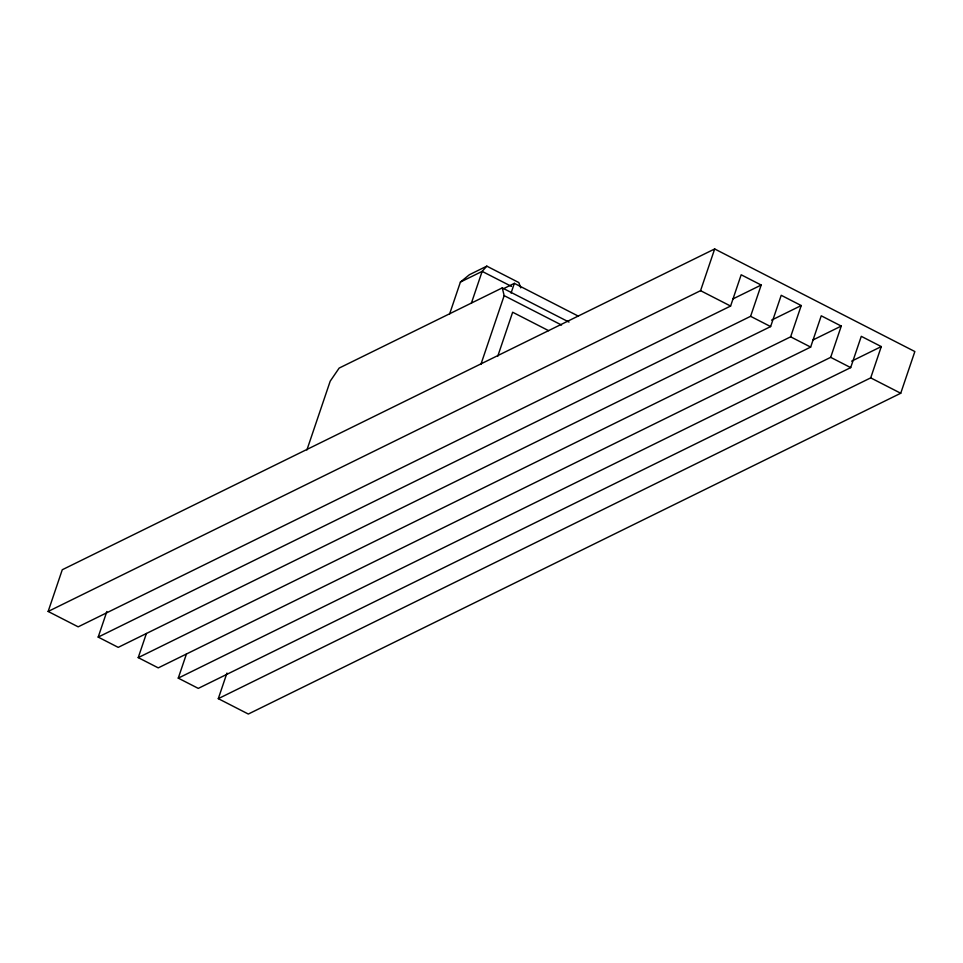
<?xml version="1.0" encoding="UTF-8"?>
<svg xmlns="http://www.w3.org/2000/svg" width="963" height="963" viewBox="0 0 963 963"><rect width="100%" height="100%" fill="white"/><g stroke="black" fill="none" stroke-linecap="round" stroke-linejoin="round"><path stroke-width="1.44" d="M218.3 698.657L870.708 377.869L881.289 346.584L861.283 336.328L850.69 367.613L198.282 688.389L178.263 678.133L830.672 357.345L841.265 326.072L821.246 315.804L810.653 347.089L158.245 667.877L138.227 657.621L790.635 336.833L801.228 305.548L781.21 295.292L770.617 326.577L118.208 647.365L98.19 637.097L750.598 316.321L761.191 285.036L741.173 274.78L730.592 306.053L78.172 626.841L48.15 611.457L62.27 569.747L714.678 248.96L914.85 351.543L900.73 393.253L248.322 714.04L218.3 698.657L226.955 673.053M98.19 637.097L106.857 611.505M138.227 657.621L146.412 633.449M178.263 678.133L186.449 653.961M306.908 449.962L330.201 381.179L339.157 368.083L502.265 287.889L568.989 322.087M449.589 314.046L460.41 282.063L469.414 274.708L486.809 266.149L518.84 282.568L520.754 287.889M471.328 303.345L482.15 271.373L486.809 266.149M480.886 364.423L504.167 295.641L502.265 287.889M511.064 293.089L514.35 283.351L578.414 316.177M497.727 356.298L512.653 312.229L548.681 330.694M48.15 611.457L700.558 290.67L714.678 248.96M460.41 282.063L482.15 271.373L511.509 286.42M503.805 288.539L514.35 283.351M732.879 298.951L761.191 285.036M771.568 320.137L801.228 305.548M812.953 339.987L841.265 326.072M851.641 361.161L881.289 346.584M700.558 290.67L730.592 306.053M750.598 316.321L770.617 326.577M790.635 336.833L810.653 347.089M830.672 357.345L850.69 367.613M870.708 377.869L900.73 393.253M504.167 295.641L561.549 325.049"/></g></svg>
